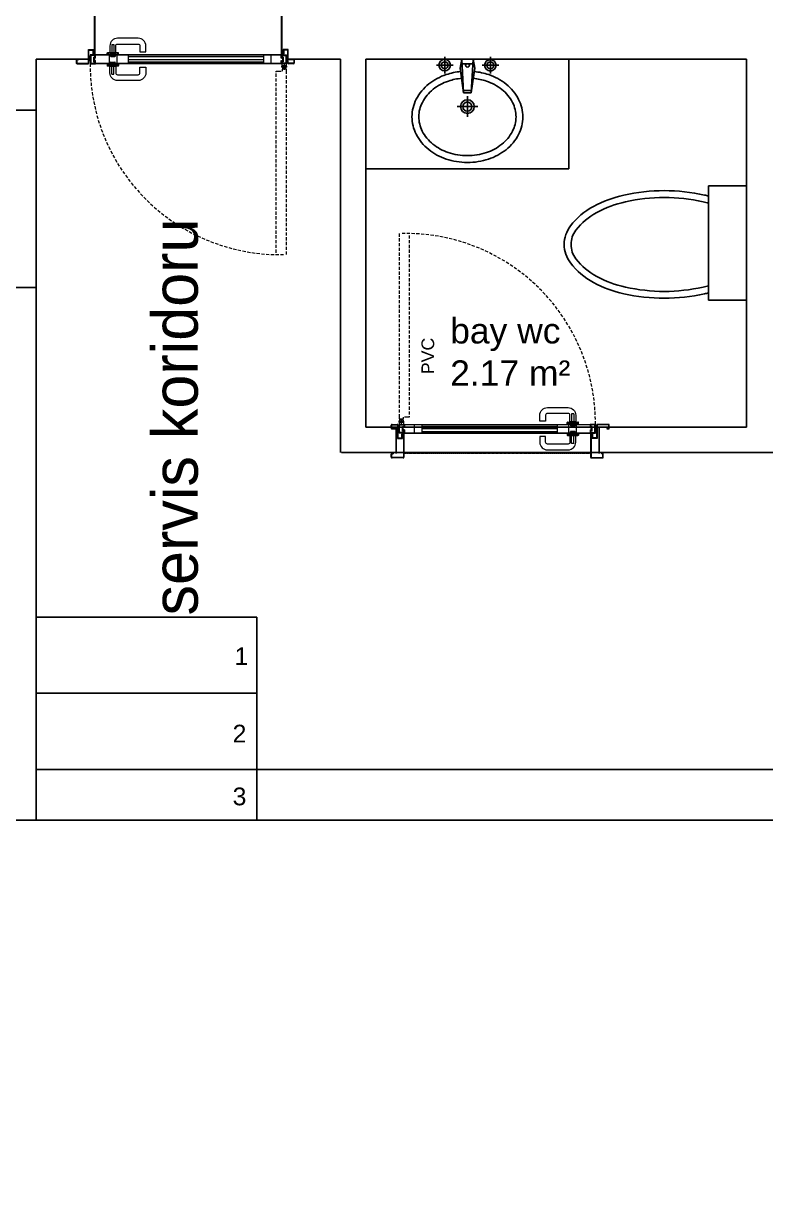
# Model space of a CAD drawing. Header units: millimetres. Extents: x 2497 to 4392, y 822 to 3100.
# Drawn here: x 3098.9 to 3391.4, y 2128.2 to 2588.9 of the extents above; entities that cross this region are included whole.
import ezdxf

# ---------------------------------------------------------------- set-up
doc = ezdxf.new("R2010")
doc.units = ezdxf.units.MM
for name, pattern in [('DOT', [0.25, 0, -0.25]), ('HIDDEN', [0.375, 0.25, -0.125]), ('HIDDEN2', [0.1875, 0.125, -0.0625]), ('STRICHPUNKT', [25.4, 12.7, -6.35, 0, -6.35])]:
    doc.linetypes.add(name, pattern=pattern)
for name, color, linetype, lineweight in [('1-DOOR', 11, 'Continuous', 15), ('1-HIDDEN', 8, 'HIDDEN', 18), ('ISI YALITIMI-50', 40, 'Continuous', 9), ('laminat kanat', 1, 'Continuous', 13), ('mdf', 37, 'Continuous', 18), ('tm_DOGRAMA_Woodwork', 124, 'Continuous', 20)]:
    doc.layers.add(name, color=color, linetype=linetype, lineweight=lineweight)
doc.layers.add('1-HATCH', color=7, linetype='Continuous', lineweight=9, true_color=0x8f9695)
doc.layers.add('ZX', color=4, linetype='Continuous')
doc.styles.get("Standard").update_dxf_attribs({"font": 'arial.ttf'})
doc.styles.add('TAKSİM', font='GOTHIC.TTF', dxfattribs={"height": 20})
doc.linetypes.add('BATTING', pattern='A,0.0001,-0.1,[134,ltypeshp.shx,S=0.1,R=0,X=-0.1,Y=0],-0.2,[134,ltypeshp.shx,S=0.1,R=180,X=0.1,Y=0],-0.1', length=0.4001)

msp = doc.modelspace()

# ---------------------------------------------------------------- linework, layer by layer
at = {"color": 190}
for p, q in [((3103.92, 2574.72), (3124.56, 2574.72)), ((3203.28, 2574.72), (3223.92, 2574.72)), ((3233.92, 2574.72), (3383.92, 2574.72)), ((3103.92, 2554.67), (3083.92, 2554.67)), ((3103.92, 2484.67), (3083.92, 2484.67))]:
    msp.add_line(p, q, dxfattribs=at)
at = {"color": 1}
for p, q in [((3271.7, 2574.73), (3273.95, 2574.72)), ((3271.79, 2572.95), (3273.94, 2572.95)), ((3276.09, 2572.95), (3273.94, 2572.95)), ((3276.2, 2574.72), (3273.95, 2574.72))]:
    msp.add_line(p, q, dxfattribs=at)
at = {"color": 6}
for p, q in [((3368.92, 2479.7), (3368.92, 2524.75)), ((3368.92, 2524.75), (3383.92, 2524.75)), ((3383.92, 2524.75), (3383.92, 2479.7)), ((3383.92, 2479.7), (3368.92, 2479.7))]:
    msp.add_line(p, q, dxfattribs=at)
at = {"color": 190}
for points in [[(3103.92, 2294.72), (3103.92, 2574.72)], [(3223.92, 2574.72), (3223.92, 2419.72)], [(3233.92, 2574.72), (3233.92, 2429.72)], [(3383.92, 2429.72), (3383.92, 2574.72)], [(3233.92, 2429.72), (3383.92, 2429.72)], [(3224.33, 2419.72), (3771.92, 2419.72)], [(3103.92, 2274.72), (3103.92, 2294.72)], [(3190.92, 2294.72), (3771.92, 2294.72)], [(3190.92, 2274.72), (3190.92, 2294.72)], [(2616.92, 2130.93), (2616.92, 2274.72), (3103.92, 2274.72)], [(3190.92, 2274.72), (3771.92, 2274.72), (3771.92, 1546.72)]]:
    msp.add_lwpolyline(points, dxfattribs=at)
at = {"color": 5}
msp.add_lwpolyline([(3313.82, 2574.72), (3233.92, 2574.72), (3233.92, 2531.57), (3313.82, 2531.57)], close=True, dxfattribs=at)
at = {"color": 6}
for points in [[(3351.47, 2522.91, 0.054852), (3335.58, 2521.16, 0.068669), (3323.59, 2516.7, 0.105657), (3314.52, 2509, 0.165563), (3312.03, 2501.7, 0.165563), (3314.52, 2494.4, 0.105657), (3323.59, 2486.7, 0.068669), (3335.58, 2482.23, 0.054852), (3351.47, 2480.48, 0.054852), (3367.37, 2482.23, 0.008508), (3368.92, 2482.61, 0.105657)], [(3351.47, 2520.21, 0.054852), (3336.17, 2518.52, 0.068669), (3324.86, 2514.32, 0.105657), (3316.66, 2507.35, 0.165563), (3314.73, 2501.7, 0.165563), (3316.66, 2496.04, 0.105657), (3324.86, 2489.08, 0.068669), (3336.17, 2484.87, 0.054852), (3351.47, 2483.18, 0.054852), (3366.78, 2484.87, 0.012477), (3368.92, 2485.4, 0.008508)], [(3368.92, 2520.79, 0.008508), (3367.37, 2521.16, 0.054852), (3351.47, 2522.91, 0.054852)], [(3368.92, 2517.99, 0.012477), (3366.78, 2518.52, 0.054852), (3351.47, 2520.21, 0.054852)]]:
    msp.add_lwpolyline(points, format="xyb", dxfattribs=at)
at = {"color": 1}
for points in [[(3245.81, 2429.32), (3245.81, 2419.32)], [(3325.81, 2429.32), (3325.81, 2419.32)]]:
    msp.add_lwpolyline(points, dxfattribs=at)
at = {"color": 5}
for points in [[(3190.92, 2354.72), (3103.92, 2354.72)], [(3103.92, 2274.72), (3103.92, 2354.72)], [(3190.92, 2274.72), (3190.92, 2354.72)], [(3190.92, 2324.72), (3103.92, 2324.72)], [(3190.92, 2294.72), (3103.92, 2294.72)], [(3190.92, 2274.72), (3103.92, 2274.72)]]:
    msp.add_lwpolyline(points, dxfattribs=at)
at = {"layer": '1-DOOR', "linetype": 'Continuous'}
for p, q in [((3136.19, 2577.12), (3136.19, 2576.6)), ((3136.3, 2576.4), (3136.3, 2577.1)), ((3136.42, 2576.4), (3136.3, 2576.4)), ((3136.42, 2576.4), (3136.42, 2577.1)), ((3136.19, 2572.2), (3136.19, 2572.72)), ((3136.3, 2572.92), (3136.3, 2572.22)), ((3136.42, 2572.92), (3136.3, 2572.92)), ((3136.42, 2572.92), (3136.42, 2572.22)), ((3313.18, 2430.77), (3313.18, 2431.47)), ((3313.18, 2430.77), (3313.3, 2430.77)), ((3313.3, 2430.77), (3313.3, 2431.47)), ((3313.4, 2431.5), (3313.4, 2430.98)), ((3313.18, 2427.29), (3313.18, 2426.59)), ((3313.18, 2427.29), (3313.3, 2427.29)), ((3313.3, 2427.29), (3313.3, 2426.59)), ((3313.4, 2426.57), (3313.4, 2427.09))]:
    msp.add_line(p, q, dxfattribs=at)
for points in [[(3135.32, 2580, -0.414214), (3136.02, 2580.7), (3144.17, 2580.7, -0.414214), (3144.87, 2580), (3144.87, 2577.7), (3147.17, 2577.7), (3147.17, 2580, 0.414214), (3144.17, 2583), (3136.02, 2583, 0.414214), (3133.02, 2580), (3133.02, 2577.45, 0.414214), (3133.12, 2577.35), (3135.22, 2577.35, 0.414214), (3135.32, 2577.45), (3135.32, 2580)], [(3131.92, 2577.1, -0.414214), (3132.12, 2577.3)], [(3132.04, 2577.1, -0.414214), (3132.12, 2577.18)], [(3132.32, 2576.42, -0.414214), (3132.14, 2576.6)], [(3132.32, 2576.57, -0.414214), (3132.29, 2576.6)], [(3132.59, 2576.6, -0.414214), (3132.56, 2576.57)], [(3132.74, 2576.6, -0.414214), (3132.56, 2576.42)], [(3133.32, 2576.9, -0.414214), (3133.02, 2576.6)], [(3133.17, 2576.9, -0.414214), (3133.02, 2576.75)], [(3133.57, 2576.75, -0.414214), (3133.87, 2576.45)], [(3133.57, 2576.6, -0.414214), (3133.72, 2576.45)], [(3134.47, 2576.45, -0.414214), (3134.77, 2576.75)], [(3134.62, 2576.45, -0.414214), (3134.77, 2576.6)], [(3135.32, 2576.6, -0.414214), (3135.02, 2576.9)], [(3135.32, 2576.75, -0.414214), (3135.17, 2576.9)], [(3135.77, 2576.42, -0.414214), (3135.59, 2576.6)], [(3135.77, 2576.57, -0.414214), (3135.74, 2576.6)], [(3136.19, 2576.6, -0.414214), (3136.01, 2576.42)], [(3136.04, 2576.6, -0.414214), (3136.01, 2576.57)], [(3131.92, 2572.22, 0.414214), (3132.12, 2572.02)], [(3132.04, 2572.22, 0.414214), (3132.12, 2572.14)], [(3132.32, 2572.9, 0.414214), (3132.14, 2572.72)], [(3132.32, 2572.75, 0.414214), (3132.29, 2572.72)], [(3132.74, 2572.72, 0.414214), (3132.56, 2572.9)], [(3132.59, 2572.72, 0.414214), (3132.56, 2572.75)], [(3133.32, 2572.42, 0.414214), (3133.02, 2572.72)], [(3133.17, 2572.42, 0.414214), (3133.02, 2572.57)], [(3135.32, 2569.32, 0.414214), (3136.02, 2568.62), (3144.17, 2568.62, 0.414214), (3144.87, 2569.32), (3144.87, 2571.62), (3147.17, 2571.62), (3147.17, 2569.32, -0.414214), (3144.17, 2566.32), (3136.02, 2566.32, -0.414214), (3133.02, 2569.32), (3133.02, 2571.87, -0.414214), (3133.12, 2571.97), (3135.22, 2571.97, -0.414214), (3135.32, 2571.87), (3135.32, 2569.32)], [(3133.57, 2572.72, 0.414214), (3133.72, 2572.87)], [(3133.57, 2572.57, 0.414214), (3133.87, 2572.87)], [(3134.47, 2572.87, 0.414214), (3134.77, 2572.57)], [(3134.62, 2572.87, 0.414214), (3134.77, 2572.72)], [(3135.32, 2572.72, 0.414214), (3135.02, 2572.42)], [(3135.32, 2572.57, 0.414214), (3135.17, 2572.42)], [(3135.77, 2572.9, 0.414214), (3135.59, 2572.72)], [(3135.77, 2572.75, 0.414214), (3135.74, 2572.72)], [(3136.19, 2572.72, 0.414214), (3136.01, 2572.9)], [(3136.04, 2572.72, 0.414214), (3136.01, 2572.75)], [(3314.28, 2434.37, 0.414214), (3313.58, 2435.07), (3305.43, 2435.07, 0.414214), (3304.73, 2434.37), (3304.73, 2432.07), (3302.43, 2432.07), (3302.43, 2434.37, -0.414214), (3305.43, 2437.37), (3313.58, 2437.37, -0.414214), (3316.58, 2434.37), (3316.58, 2431.82, -0.414214), (3316.48, 2431.72), (3314.38, 2431.72, -0.414214), (3314.28, 2431.82), (3314.28, 2434.37)], [(3313.4, 2430.98, 0.414214), (3313.58, 2430.8)], [(3313.55, 2430.98, 0.414214), (3313.58, 2430.95)], [(3313.82, 2430.8, 0.414214), (3314, 2430.98)], [(3313.82, 2430.95, 0.414214), (3313.85, 2430.98)], [(3314.28, 2431.13, 0.414214), (3314.43, 2431.28)], [(3314.28, 2430.98, 0.414214), (3314.58, 2431.28)], [(3315.13, 2430.83, 0.414214), (3314.83, 2431.13)], [(3314.98, 2430.83, 0.414214), (3314.83, 2430.98)], [(3316.03, 2431.13, 0.414214), (3315.73, 2430.83)], [(3316.03, 2430.98, 0.414214), (3315.88, 2430.83)], [(3316.28, 2431.28, 0.414214), (3316.58, 2430.98)], [(3316.43, 2431.28, 0.414214), (3316.58, 2431.13)], [(3316.85, 2430.98, 0.414214), (3317.03, 2430.8)], [(3317, 2430.98, 0.414214), (3317.03, 2430.95)], [(3317.27, 2430.95, 0.414214), (3317.3, 2430.98)], [(3317.27, 2430.8, 0.414214), (3317.45, 2430.98)], [(3317.68, 2431.47, 0.414214), (3317.48, 2431.67)], [(3317.56, 2431.47, 0.414214), (3317.48, 2431.55)], [(3314.28, 2423.69, -0.414214), (3313.58, 2422.99), (3305.43, 2422.99, -0.414214), (3304.73, 2423.69), (3304.73, 2425.99), (3302.43, 2425.99), (3302.43, 2423.69, 0.414214), (3305.43, 2420.69), (3313.58, 2420.69, 0.414214), (3316.58, 2423.69), (3316.58, 2426.24, 0.414214), (3316.48, 2426.34), (3314.38, 2426.34, 0.414214), (3314.28, 2426.24), (3314.28, 2423.69)], [(3313.4, 2427.09, -0.414214), (3313.58, 2427.27)], [(3313.55, 2427.09, -0.414214), (3313.58, 2427.12)], [(3313.82, 2427.27, -0.414214), (3314, 2427.09)], [(3313.82, 2427.12, -0.414214), (3313.85, 2427.09)], [(3314.28, 2427.09, -0.414214), (3314.58, 2426.79)], [(3314.28, 2426.94, -0.414214), (3314.43, 2426.79)], [(3314.98, 2427.24, -0.414214), (3314.83, 2427.09)], [(3315.13, 2427.24, -0.414214), (3314.83, 2426.94)], [(3316.03, 2426.94, -0.414214), (3315.73, 2427.24)], [(3316.03, 2427.09, -0.414214), (3315.88, 2427.24)], [(3316.28, 2426.79, -0.414214), (3316.58, 2427.09)], [(3316.43, 2426.79, -0.414214), (3316.58, 2426.94)], [(3316.85, 2427.09, -0.414214), (3317.03, 2427.27)], [(3317, 2427.09, -0.414214), (3317.03, 2427.12)], [(3317.27, 2427.27, -0.414214), (3317.45, 2427.09)], [(3317.27, 2427.12, -0.414214), (3317.3, 2427.09)], [(3317.68, 2426.59, -0.414214), (3317.48, 2426.39)], [(3317.56, 2426.59, -0.414214), (3317.48, 2426.51)]]:
    msp.add_lwpolyline(points, format="xyb", dxfattribs=at)
for points in [[(3131.92, 2576.4), (3131.92, 2577.1)], [(3132.04, 2576.4), (3131.92, 2576.4)], [(3132.04, 2576.4), (3132.04, 2577.1)], [(3136.22, 2577.3), (3132.12, 2577.3)], [(3136.22, 2577.18), (3132.12, 2577.18)], [(3132.14, 2577.12), (3132.29, 2577.12)], [(3132.14, 2577.12), (3132.14, 2576.6)], [(3132.29, 2577.12), (3132.29, 2576.6)], [(3132.32, 2576.57), (3132.56, 2576.57)], [(3132.32, 2576.42), (3132.56, 2576.42)], [(3132.59, 2576.75), (3133.02, 2576.75)], [(3132.59, 2576.6), (3132.59, 2576.75)], [(3132.74, 2576.6), (3133.02, 2576.6)], [(3133.57, 2576.6), (3133.02, 2576.6)], [(3133.17, 2577.3), (3135.17, 2577.3)], [(3133.17, 2577.3), (3133.17, 2576.9)], [(3133.28, 2576.75), (3133.57, 2576.75)], [(3133.32, 2577.3), (3133.32, 2576.9)], [(3133.37, 2577.35), (3133.37, 2576.1)], [(3133.57, 2576.75), (3134.77, 2576.75)], [(3133.87, 2576.1), (3133.87, 2576.45)], [(3134.47, 2576.1), (3134.47, 2576.45)], [(3134.77, 2576.75), (3135.06, 2576.75)], [(3135.32, 2576.6), (3134.77, 2576.6)], [(3134.97, 2577.35), (3134.97, 2576.1)], [(3135.02, 2577.3), (3135.02, 2576.9)], [(3135.17, 2577.3), (3135.17, 2576.9)], [(3135.32, 2576.75), (3135.49, 2576.75)], [(3135.32, 2576.75), (3135.74, 2576.75)], [(3135.32, 2576.6), (3135.59, 2576.6)], [(3135.74, 2576.6), (3135.74, 2576.75)], [(3136.01, 2576.57), (3135.77, 2576.57)], [(3136.01, 2576.42), (3135.77, 2576.42)], [(3136.19, 2577.12), (3136.04, 2577.12)], [(3136.04, 2577.12), (3136.04, 2576.6)], [(3132.04, 2572.92), (3131.92, 2572.92)], [(3131.92, 2572.92), (3131.92, 2572.22)], [(3132.04, 2572.92), (3132.04, 2572.22)], [(3136.22, 2572.14), (3132.12, 2572.14)], [(3136.22, 2572.02), (3132.12, 2572.02)], [(3132.14, 2572.2), (3132.14, 2572.72)], [(3132.14, 2572.2), (3132.29, 2572.2)], [(3132.29, 2572.2), (3132.29, 2572.72)], [(3132.32, 2572.9), (3132.56, 2572.9)], [(3132.32, 2572.75), (3132.56, 2572.75)], [(3132.59, 2572.72), (3132.59, 2572.57)], [(3132.59, 2572.57), (3133.02, 2572.57)], [(3132.74, 2572.72), (3133.02, 2572.72)], [(3133.57, 2572.72), (3133.02, 2572.72)], [(3133.17, 2572.02), (3133.17, 2572.42)], [(3133.17, 2572.02), (3135.17, 2572.02)], [(3133.28, 2572.57), (3133.57, 2572.57)], [(3133.32, 2572.02), (3133.32, 2572.42)], [(3133.37, 2571.97), (3133.37, 2573.22)], [(3133.57, 2572.57), (3134.77, 2572.57)], [(3133.87, 2573.22), (3133.87, 2572.87)], [(3134.47, 2573.22), (3134.47, 2572.87)], [(3135.32, 2572.72), (3134.77, 2572.72)], [(3134.77, 2572.57), (3135.06, 2572.57)], [(3134.97, 2571.97), (3134.97, 2573.22)], [(3135.02, 2572.02), (3135.02, 2572.42)], [(3135.17, 2572.02), (3135.17, 2572.42)], [(3135.32, 2572.72), (3135.59, 2572.72)], [(3135.32, 2572.57), (3135.49, 2572.57)], [(3135.32, 2572.57), (3135.74, 2572.57)], [(3135.74, 2572.72), (3135.74, 2572.57)], [(3136.01, 2572.9), (3135.77, 2572.9)], [(3136.01, 2572.75), (3135.77, 2572.75)], [(3136.04, 2572.2), (3136.04, 2572.72)], [(3136.19, 2572.2), (3136.04, 2572.2)], [(3313.38, 2431.67), (3317.48, 2431.67)], [(3313.38, 2431.55), (3317.48, 2431.55)], [(3313.4, 2431.5), (3313.55, 2431.5)], [(3313.55, 2431.5), (3313.55, 2430.98)], [(3313.58, 2430.95), (3313.82, 2430.95)], [(3313.58, 2430.8), (3313.82, 2430.8)], [(3313.85, 2430.98), (3313.85, 2431.13)], [(3314.28, 2431.13), (3313.85, 2431.13)], [(3314.28, 2430.98), (3314, 2430.98)], [(3314.28, 2431.13), (3314.1, 2431.13)], [(3314.28, 2430.98), (3314.83, 2430.98)], [(3316.43, 2431.68), (3314.43, 2431.68)], [(3314.43, 2431.68), (3314.43, 2431.28)], [(3314.83, 2431.13), (3314.54, 2431.13)], [(3314.58, 2431.68), (3314.58, 2431.28)], [(3314.63, 2431.72), (3314.63, 2430.47)], [(3314.63, 2426.34), (3314.63, 2427.59)], [(3316.03, 2431.13), (3314.83, 2431.13)], [(3315.13, 2430.48), (3315.13, 2430.83)], [(3315.13, 2427.59), (3315.13, 2427.24)], [(3315.73, 2430.48), (3315.73, 2430.83)], [(3315.73, 2427.59), (3315.73, 2427.24)], [(3316.32, 2431.13), (3316.03, 2431.13)], [(3316.03, 2430.98), (3316.58, 2430.98)], [(3316.23, 2431.72), (3316.23, 2430.47)], [(3316.23, 2426.34), (3316.23, 2427.59)], [(3316.28, 2431.68), (3316.28, 2431.28)], [(3316.43, 2431.68), (3316.43, 2431.28)], [(3317, 2431.13), (3316.58, 2431.13)], [(3316.85, 2430.98), (3316.58, 2430.98)], [(3317, 2430.98), (3317, 2431.13)], [(3317.27, 2430.95), (3317.03, 2430.95)], [(3317.27, 2430.8), (3317.03, 2430.8)], [(3317.45, 2431.5), (3317.3, 2431.5)], [(3317.3, 2431.5), (3317.3, 2430.98)], [(3317.45, 2431.5), (3317.45, 2430.98)], [(3317.56, 2430.77), (3317.56, 2431.47)], [(3317.56, 2430.77), (3317.68, 2430.77)], [(3317.68, 2430.77), (3317.68, 2431.47)], [(3313.38, 2426.51), (3317.48, 2426.51)], [(3313.38, 2426.39), (3317.48, 2426.39)], [(3313.4, 2426.57), (3313.55, 2426.57)], [(3313.55, 2426.57), (3313.55, 2427.09)], [(3313.58, 2427.27), (3313.82, 2427.27)], [(3313.58, 2427.12), (3313.82, 2427.12)], [(3313.85, 2427.09), (3313.85, 2426.94)], [(3314.28, 2426.94), (3313.85, 2426.94)], [(3314.28, 2427.09), (3314, 2427.09)], [(3314.28, 2426.94), (3314.1, 2426.94)], [(3314.28, 2427.09), (3314.83, 2427.09)], [(3314.43, 2426.39), (3314.43, 2426.79)], [(3316.43, 2426.39), (3314.43, 2426.39)], [(3314.83, 2426.94), (3314.54, 2426.94)], [(3314.58, 2426.39), (3314.58, 2426.79)], [(3316.03, 2426.94), (3314.83, 2426.94)], [(3316.03, 2427.09), (3316.58, 2427.09)], [(3316.32, 2426.94), (3316.03, 2426.94)], [(3316.28, 2426.39), (3316.28, 2426.79)], [(3316.43, 2426.39), (3316.43, 2426.79)], [(3316.85, 2427.09), (3316.58, 2427.09)], [(3317, 2426.94), (3316.58, 2426.94)], [(3317, 2427.09), (3317, 2426.94)], [(3317.27, 2427.27), (3317.03, 2427.27)], [(3317.27, 2427.12), (3317.03, 2427.12)], [(3317.3, 2426.57), (3317.3, 2427.09)], [(3317.45, 2426.57), (3317.3, 2426.57)], [(3317.45, 2426.57), (3317.45, 2427.09)], [(3317.56, 2427.29), (3317.68, 2427.29)], [(3317.56, 2427.29), (3317.56, 2426.59)], [(3317.68, 2427.29), (3317.68, 2426.59)]]:
    msp.add_lwpolyline(points, dxfattribs=at)
for centre, radius, start, end in [((3136.22, 2577.1), 0.2, 0, 90), ((3136.22, 2577.1), 0.08, 0, 90), ((3136.22, 2572.22), 0.08, 270, 0), ((3136.22, 2572.22), 0.2, 270, 0), ((3313.38, 2431.47), 0.2, 90, 180), ((3313.38, 2431.47), 0.08, 90, 180), ((3313.38, 2426.59), 0.2, 180, 270), ((3313.38, 2426.59), 0.08, 180, 270)]:
    msp.add_arc(centre, radius, start, end, dxfattribs=at)
at = {"layer": '1-HATCH', "linetype": 'Continuous'}
for points in [[(3132.97, 2576.51), (3132.97, 2576.41)], [(3132.97, 2576.51), (3135.37, 2576.51)], [(3132.97, 2576.41), (3135.37, 2576.41)], [(3132.97, 2576.37), (3132.97, 2576.27)], [(3132.97, 2576.37), (3135.37, 2576.37)], [(3132.97, 2576.27), (3135.37, 2576.27)], [(3133.07, 2576.23), (3133.07, 2576.13)], [(3133.07, 2576.23), (3135.27, 2576.23)], [(3133.07, 2576.13), (3135.27, 2576.13)], [(3133.22, 2576.1), (3133.22, 2575.9)], [(3133.22, 2576.1), (3135.12, 2576.1)], [(3133.32, 2575.8), (3135.02, 2575.8)], [(3133.72, 2576.2), (3133.72, 2576.45)], [(3133.82, 2576.1), (3134.52, 2576.1)], [(3134.62, 2576.2), (3134.62, 2576.45)], [(3135.12, 2576.1), (3135.12, 2575.9)], [(3135.27, 2576.23), (3135.27, 2576.13)], [(3135.37, 2576.51), (3135.37, 2576.41)], [(3135.37, 2576.37), (3135.37, 2576.27)], [(3132.97, 2572.95), (3132.97, 2573.05)], [(3132.97, 2573.05), (3135.37, 2573.05)], [(3132.97, 2572.95), (3135.37, 2572.95)], [(3132.97, 2572.81), (3132.97, 2572.91)], [(3132.97, 2572.91), (3135.37, 2572.91)], [(3132.97, 2572.81), (3135.37, 2572.81)], [(3133.07, 2573.09), (3133.07, 2573.19)], [(3133.07, 2573.19), (3135.27, 2573.19)], [(3133.07, 2573.09), (3135.27, 2573.09)], [(3133.22, 2573.22), (3133.22, 2573.42)], [(3133.22, 2573.22), (3135.12, 2573.22)], [(3133.32, 2573.52), (3135.02, 2573.52)], [(3133.72, 2573.12), (3133.72, 2572.87)], [(3133.82, 2573.22), (3134.52, 2573.22)], [(3134.62, 2573.12), (3134.62, 2572.87)], [(3135.12, 2573.22), (3135.12, 2573.42)], [(3135.27, 2573.09), (3135.27, 2573.19)], [(3135.37, 2572.95), (3135.37, 2573.05)], [(3135.37, 2572.81), (3135.37, 2572.91)], [(3314.23, 2430.88), (3314.23, 2430.78)], [(3316.63, 2430.88), (3314.23, 2430.88)], [(3316.63, 2430.78), (3314.23, 2430.78)], [(3314.23, 2430.75), (3314.23, 2430.65)], [(3316.63, 2430.75), (3314.23, 2430.75)], [(3316.63, 2430.65), (3314.23, 2430.65)], [(3314.33, 2430.6), (3314.33, 2430.5)], [(3316.53, 2430.6), (3314.33, 2430.6)], [(3316.53, 2430.5), (3314.33, 2430.5)], [(3314.33, 2427.46), (3314.33, 2427.56)], [(3316.53, 2427.56), (3314.33, 2427.56)], [(3316.53, 2427.46), (3314.33, 2427.46)], [(3314.48, 2430.47), (3314.48, 2430.27)], [(3316.38, 2430.47), (3314.48, 2430.47)], [(3314.48, 2427.59), (3314.48, 2427.79)], [(3316.38, 2427.59), (3314.48, 2427.59)], [(3316.28, 2430.17), (3314.58, 2430.17)], [(3316.28, 2427.89), (3314.58, 2427.89)], [(3314.98, 2430.58), (3314.98, 2430.83)], [(3314.98, 2427.49), (3314.98, 2427.24)], [(3315.78, 2430.48), (3315.08, 2430.48)], [(3315.78, 2427.59), (3315.08, 2427.59)], [(3315.88, 2430.58), (3315.88, 2430.83)], [(3315.88, 2427.49), (3315.88, 2427.24)], [(3316.38, 2430.47), (3316.38, 2430.27)], [(3316.38, 2427.59), (3316.38, 2427.79)], [(3316.53, 2430.6), (3316.53, 2430.5)], [(3316.53, 2427.46), (3316.53, 2427.56)], [(3316.63, 2430.88), (3316.63, 2430.78)], [(3316.63, 2430.75), (3316.63, 2430.65)], [(3314.23, 2427.32), (3314.23, 2427.42)], [(3316.63, 2427.42), (3314.23, 2427.42)], [(3316.63, 2427.32), (3314.23, 2427.32)], [(3314.23, 2427.19), (3314.23, 2427.29)], [(3316.63, 2427.29), (3314.23, 2427.29)], [(3316.63, 2427.19), (3314.23, 2427.19)], [(3316.63, 2427.32), (3316.63, 2427.42)], [(3316.63, 2427.19), (3316.63, 2427.29)]]:
    msp.add_lwpolyline(points, dxfattribs=at)
for points in [[(3133.32, 2575.8, -0.414214), (3133.22, 2575.9)], [(3133.82, 2576.1, -0.414214), (3133.72, 2576.2)], [(3134.62, 2576.2, -0.414214), (3134.52, 2576.1)], [(3135.12, 2575.9, -0.414214), (3135.02, 2575.8)], [(3133.32, 2573.52, 0.414214), (3133.22, 2573.42)], [(3133.82, 2573.22, 0.414214), (3133.72, 2573.12)], [(3134.62, 2573.12, 0.414214), (3134.52, 2573.22)], [(3135.12, 2573.42, 0.414214), (3135.02, 2573.52)], [(3314.48, 2430.27, 0.414214), (3314.58, 2430.17)], [(3314.48, 2427.79, -0.414214), (3314.58, 2427.89)], [(3314.98, 2430.58, 0.414214), (3315.08, 2430.48)], [(3314.98, 2427.49, -0.414214), (3315.08, 2427.59)], [(3315.78, 2430.48, 0.414214), (3315.88, 2430.58)], [(3315.78, 2427.59, -0.414214), (3315.88, 2427.49)], [(3316.28, 2430.17, 0.414214), (3316.38, 2430.27)], [(3316.28, 2427.89, -0.414214), (3316.38, 2427.79)]]:
    msp.add_lwpolyline(points, format="xyb", dxfattribs=at)
at = {"layer": '1-HIDDEN', "ltscale": 15}
for points in [[(3133.72, 2580.5), (3134.62, 2580.5)], [(3133.72, 2580.5), (3133.72, 2575.8)], [(3134.62, 2580.5), (3134.62, 2575.8)], [(3133.72, 2568.82), (3133.72, 2573.52)], [(3134.62, 2568.82), (3134.62, 2573.52)], [(3133.72, 2568.82), (3134.62, 2568.82)], [(3315.88, 2434.87), (3314.98, 2434.87)], [(3314.98, 2434.87), (3314.98, 2430.17)], [(3315.88, 2434.87), (3315.88, 2430.17)], [(3314.98, 2423.19), (3314.98, 2427.89)], [(3315.88, 2423.19), (3315.88, 2427.89)], [(3315.88, 2423.19), (3314.98, 2423.19)]]:
    msp.add_lwpolyline(points, dxfattribs=at)
at = {"layer": 'ISI YALITIMI-50', "linetype": 'BATTING', "ltscale": 2}
for p, q in [((3140.34, 2574.66), (3193.5, 2574.66)), ((3309.25, 2429.03), (3256.1, 2429.03))]:
    msp.add_line(p, q, dxfattribs=at)
at = {"layer": 'laminat kanat'}
for p, q in [((3124.76, 2574.05), (3124.76, 2575.97)), ((3124.76, 2575.97), (3125.24, 2575.97)), ((3125.03, 2574.05), (3125.03, 2575.97)), ((3125.3, 2576.4), (3125.24, 2576.34)), ((3127.34, 2576.4), (3125.24, 2576.4)), ((3125.24, 2576.4), (3125.24, 2572.92)), ((3125.24, 2576.34), (3125.24, 2572.98)), ((3127.14, 2576.2), (3125.44, 2576.2)), ((3125.44, 2576.2), (3125.44, 2573.12)), ((3126.59, 2575.57), (3127.14, 2575.57)), ((3126.59, 2575.57), (3126.59, 2573.76)), ((3126.79, 2575.34), (3126.79, 2573.98)), ((3126.81, 2575.37), (3127.14, 2575.37)), ((3127.14, 2575.57), (3127.14, 2576.2)), ((3127.14, 2575.09), (3127.14, 2575.37)), ((3127.34, 2575.09), (3127.14, 2575.09)), ((3127.34, 2575.09), (3127.34, 2576.4)), ((3200.5, 2576.4), (3202.6, 2576.4)), ((3200.5, 2575.09), (3200.5, 2576.4)), ((3200.5, 2575.09), (3200.7, 2575.09)), ((3200.7, 2576.2), (3202.4, 2576.2)), ((3200.7, 2575.57), (3200.7, 2576.2)), ((3201.25, 2575.57), (3200.7, 2575.57)), ((3201.03, 2575.37), (3200.7, 2575.37)), ((3200.7, 2575.09), (3200.7, 2575.37)), ((3201.05, 2575.34), (3201.05, 2573.98)), ((3201.25, 2575.57), (3201.25, 2573.76)), ((3202.4, 2576.2), (3202.4, 2573.12)), ((3202.6, 2576.4), (3202.6, 2572.92)), ((3202.6, 2576.34), (3202.6, 2572.98)), ((3203.08, 2575.97), (3202.6, 2575.97)), ((3202.81, 2574.05), (3202.81, 2575.97)), ((3203.08, 2574.05), (3203.08, 2575.97)), ((3125.24, 2574.05), (3124.76, 2574.05)), ((3125.24, 2572.98), (3125.3, 2572.92)), ((3125.24, 2572.92), (3127.34, 2572.92)), ((3125.44, 2573.12), (3127.14, 2573.12)), ((3126.59, 2573.76), (3127.14, 2573.76)), ((3126.81, 2573.96), (3127.14, 2573.96)), ((3127.34, 2574.24), (3127.14, 2574.24)), ((3127.14, 2573.96), (3127.14, 2574.24)), ((3127.14, 2573.12), (3127.14, 2573.76)), ((3127.34, 2572.92), (3127.34, 2574.24)), ((3200.5, 2574.24), (3200.7, 2574.24)), ((3200.5, 2572.92), (3200.5, 2574.24)), ((3202.6, 2572.92), (3200.5, 2572.92)), ((3200.7, 2573.96), (3200.7, 2574.24)), ((3201.03, 2573.96), (3200.7, 2573.96)), ((3201.25, 2573.76), (3200.7, 2573.76)), ((3200.7, 2573.12), (3200.7, 2573.76)), ((3202.4, 2573.12), (3200.7, 2573.12)), ((3200.86, 2571.75), (3200.86, 2572.92)), ((3202.6, 2572.98), (3202.54, 2572.92)), ((3202.6, 2574.05), (3203.08, 2574.05)), ((3202.6, 2571.75), (3202.6, 2572.98)), ((3247, 2429.64), (3246.52, 2429.64)), ((3246.52, 2429.64), (3246.52, 2427.73)), ((3246.52, 2427.73), (3247, 2427.73)), ((3246.78, 2429.64), (3246.78, 2427.73)), ((3247, 2431.95), (3247, 2430.71)), ((3247, 2430.71), (3247.06, 2430.77)), ((3247, 2430.77), (3249.1, 2430.77)), ((3247, 2427.29), (3247, 2430.77)), ((3247, 2427.35), (3247, 2430.71)), ((3247.2, 2430.57), (3248.9, 2430.57)), ((3247.2, 2427.49), (3247.2, 2430.57)), ((3248.9, 2427.49), (3247.2, 2427.49)), ((3248.34, 2429.94), (3248.9, 2429.94)), ((3248.34, 2428.13), (3248.34, 2429.94)), ((3248.34, 2428.13), (3248.9, 2428.13)), ((3248.54, 2428.35), (3248.54, 2429.71)), ((3248.57, 2429.74), (3248.9, 2429.74)), ((3248.57, 2428.33), (3248.9, 2428.33)), ((3248.74, 2431.95), (3248.74, 2430.77)), ((3248.9, 2430.57), (3248.9, 2429.94)), ((3248.9, 2429.74), (3248.9, 2429.46)), ((3249.1, 2429.46), (3248.9, 2429.46)), ((3249.1, 2428.61), (3248.9, 2428.61)), ((3248.9, 2428.61), (3248.9, 2428.33)), ((3248.9, 2428.13), (3248.9, 2427.49)), ((3249.1, 2430.77), (3249.1, 2429.46)), ((3249.1, 2428.61), (3249.1, 2427.29)), ((3322.25, 2430.77), (3322.25, 2429.46)), ((3324.35, 2430.77), (3322.25, 2430.77)), ((3322.25, 2429.46), (3322.45, 2429.46)), ((3322.25, 2428.61), (3322.45, 2428.61)), ((3322.25, 2428.61), (3322.25, 2427.29)), ((3322.45, 2430.57), (3322.45, 2429.94)), ((3324.15, 2430.57), (3322.45, 2430.57)), ((3323.01, 2429.94), (3322.45, 2429.94)), ((3322.78, 2429.74), (3322.45, 2429.74)), ((3322.45, 2429.74), (3322.45, 2429.46)), ((3322.45, 2428.61), (3322.45, 2428.33)), ((3322.78, 2428.33), (3322.45, 2428.33)), ((3323.01, 2428.13), (3322.45, 2428.13)), ((3322.45, 2428.13), (3322.45, 2427.49)), ((3322.45, 2427.49), (3324.15, 2427.49)), ((3322.81, 2428.35), (3322.81, 2429.71)), ((3323.01, 2428.13), (3323.01, 2429.94)), ((3324.15, 2427.49), (3324.15, 2430.57)), ((3324.35, 2430.71), (3324.29, 2430.77)), ((3324.35, 2427.29), (3324.35, 2430.77)), ((3324.35, 2427.35), (3324.35, 2430.71)), ((3324.35, 2429.64), (3324.83, 2429.64)), ((3324.83, 2427.73), (3324.35, 2427.73)), ((3324.57, 2429.64), (3324.57, 2427.73)), ((3324.83, 2429.64), (3324.83, 2427.73)), ((3249.1, 2427.29), (3247, 2427.29)), ((3322.25, 2427.29), (3324.35, 2427.29)), ((3324.29, 2427.29), (3324.35, 2427.35))]:
    msp.add_line(p, q, dxfattribs=at)
at = {"layer": 'laminat kanat', "linetype": 'STRICHPUNKT'}
for p, q in [((3202.9, 2571.75), (3200.55, 2571.75)), ((3201.73, 2572.92), (3201.73, 2570.57)), ((3247.87, 2430.77), (3247.87, 2433.12)), ((3246.69, 2431.95), (3249.04, 2431.95))]:
    msp.add_line(p, q, dxfattribs=at)
at = {"layer": 'laminat kanat', "linetype": 'HIDDEN2', "ltscale": 15}
for p, q in [((3200.86, 2570.79), (3200.86, 2570.05)), ((3202.6, 2570.79), (3200.86, 2570.79)), ((3202.6, 2570.05), (3202.6, 2570.79)), ((3198.6, 2570.05), (3200.86, 2570.05)), ((3247, 2433.65), (3247, 2432.9)), ((3247, 2432.9), (3248.74, 2432.9)), ((3248.74, 2432.9), (3248.74, 2433.65)), ((3251, 2433.65), (3248.74, 2433.65))]:
    msp.add_line(p, q, dxfattribs=at)
at = {"layer": 'laminat kanat', "linetype": 'HIDDEN2', "ltscale": 10}
for p, q in [((3198.59, 2498.43), (3198.6, 2570.05)), ((3202.59, 2497.68), (3202.6, 2570.05)), ((3247.01, 2506.01), (3247, 2433.65)), ((3251.01, 2505.27), (3251, 2433.65))]:
    msp.add_line(p, q, dxfattribs=at)
at = {"layer": 'laminat kanat'}
for centre in [(3201.73, 2571.75), (3247.87, 2431.95)]:
    msp.add_circle(centre, 0.653, dxfattribs=at)
for centre, radius, start, end in [((3126.81, 2575.34), 0.025, 90, 180), ((3201.03, 2575.34), 0.025, 0, 90), ((3126.81, 2573.98), 0.025, 180, 270), ((3201.73, 2571.75), 0.87, 180, 0), ((3201.03, 2573.98), 0.025, 270, 0), ((3247.87, 2431.95), 0.87, 0, 180), ((3248.57, 2429.71), 0.025, 90, 180), ((3248.57, 2428.35), 0.025, 180, 270), ((3322.78, 2429.71), 0.025, 0, 90), ((3322.78, 2428.35), 0.025, 270, 0)]:
    msp.add_arc(centre, radius, start, end, dxfattribs=at)
at = {"layer": 'laminat kanat', "linetype": 'HIDDEN2', "ltscale": 10}
for centre, start, end in [((3199.99, 2572.42), 179.6122, 271.3066), ((3249.6, 2431.28), 359.6122, 91.3066)]:
    msp.add_arc(centre, 74.75, start, end, dxfattribs=at)
at = {"layer": 'mdf'}
for p, q in [((3132.84, 2573.02), (3132.84, 2576.3)), ((3135.84, 2573.02), (3135.84, 2576.3)), ((3140.34, 2573.02), (3140.34, 2576.3)), ((3193.5, 2576.3), (3193.5, 2573.02)), ((3196.5, 2576.3), (3196.5, 2573.02)), ((3253.1, 2427.39), (3253.1, 2430.67)), ((3256.1, 2427.39), (3256.1, 2430.67)), ((3309.25, 2430.67), (3309.25, 2427.39)), ((3313.75, 2430.67), (3313.75, 2427.39)), ((3316.75, 2430.67), (3316.75, 2427.39))]:
    msp.add_line(p, q, dxfattribs=at)
for points in [[(3200.5, 2576.4), (3127.34, 2576.4)], [(3200.5, 2576.3), (3127.34, 2576.3)], [(3193.5, 2575.7), (3140.34, 2575.7)], [(3200.5, 2573.02), (3127.34, 2573.02)], [(3200.5, 2572.92), (3127.34, 2572.92)], [(3193.5, 2573.62), (3140.34, 2573.62)], [(3249.1, 2430.77), (3322.25, 2430.77)], [(3249.1, 2430.67), (3322.25, 2430.67)], [(3256.1, 2430.07), (3309.25, 2430.07)], [(3256.1, 2427.99), (3309.25, 2427.99)], [(3249.1, 2427.39), (3322.25, 2427.39)], [(3249.1, 2427.29), (3322.25, 2427.29)]]:
    msp.add_lwpolyline(points, dxfattribs=at)
at = {"layer": 'tm_DOGRAMA_Woodwork'}
for p, q in [((3126.96, 2576.85), (3126.96, 2596.22)), ((3127.16, 2576.85), (3127.16, 2596.22)), ((3200.68, 2576.85), (3200.68, 2596.22)), ((3200.88, 2576.85), (3200.88, 2596.22)), ((3124.56, 2573.22), (3124.56, 2578.5)), ((3124.56, 2578.5), (3126.51, 2578.5)), ((3124.76, 2573.22), (3124.76, 2578)), ((3125.06, 2578.3), (3126.01, 2578.3)), ((3126.31, 2578), (3126.31, 2576.85)), ((3126.51, 2578.5), (3126.51, 2576.85)), ((3126.61, 2576.75), (3126.86, 2576.75)), ((3126.61, 2576.55), (3126.86, 2576.55)), ((3201.23, 2576.75), (3200.98, 2576.75)), ((3201.23, 2576.55), (3200.98, 2576.55)), ((3203.28, 2578.5), (3201.33, 2578.5)), ((3201.33, 2578.5), (3201.33, 2576.85)), ((3201.53, 2578), (3201.53, 2576.85)), ((3202.78, 2578.3), (3201.83, 2578.3)), ((3203.08, 2573.22), (3203.08, 2578)), ((3203.28, 2573.22), (3203.28, 2578.5)), ((3119.76, 2574.42), (3119.76, 2573.22)), ((3119.96, 2574.42), (3119.96, 2573.22)), ((3120.76, 2574.72), (3120.06, 2574.72)), ((3120.76, 2574.52), (3120.06, 2574.52)), ((3120.06, 2573.12), (3124.46, 2573.12)), ((3120.06, 2572.92), (3124.46, 2572.92)), ((3120.76, 2574.52), (3120.76, 2574.72)), ((3205.38, 2573.12), (3203.38, 2573.12)), ((3205.38, 2572.92), (3203.38, 2572.92)), ((3203.69, 2574.52), (3203.69, 2574.72)), ((3205.38, 2574.72), (3203.69, 2574.72)), ((3205.38, 2574.52), (3203.69, 2574.52)), ((3205.48, 2574.42), (3205.48, 2573.22)), ((3205.68, 2574.42), (3205.68, 2573.22)), ((3243.91, 2429.27), (3243.91, 2430.47)), ((3244.11, 2429.27), (3244.11, 2430.47)), ((3244.21, 2430.77), (3246.22, 2430.77)), ((3244.21, 2430.57), (3246.22, 2430.57)), ((3244.21, 2429.17), (3245.9, 2429.17)), ((3244.21, 2428.97), (3245.9, 2428.97)), ((3245.9, 2429.17), (3245.9, 2428.97)), ((3246.32, 2430.47), (3246.32, 2425.19)), ((3246.52, 2430.47), (3246.52, 2425.69)), ((3324.83, 2430.47), (3324.83, 2425.69)), ((3325.03, 2430.47), (3325.03, 2425.19)), ((3329.53, 2430.77), (3325.13, 2430.77)), ((3329.53, 2430.57), (3325.13, 2430.57)), ((3328.83, 2429.17), (3328.83, 2428.97)), ((3328.83, 2429.17), (3329.53, 2429.17)), ((3328.83, 2428.97), (3329.53, 2428.97)), ((3329.63, 2429.27), (3329.63, 2430.47)), ((3329.83, 2429.27), (3329.83, 2430.47)), ((3246.32, 2425.19), (3248.26, 2425.19)), ((3246.82, 2425.39), (3247.76, 2425.39)), ((3248.06, 2425.69), (3248.06, 2426.84)), ((3248.26, 2425.19), (3248.26, 2426.84)), ((3248.36, 2427.14), (3248.61, 2427.14)), ((3248.36, 2426.94), (3248.61, 2426.94)), ((3248.71, 2426.84), (3248.71, 2417.82)), ((3248.91, 2426.84), (3248.91, 2417.82)), ((3322.44, 2426.84), (3322.44, 2417.82)), ((3322.64, 2426.84), (3322.64, 2417.82)), ((3322.99, 2427.14), (3322.74, 2427.14)), ((3322.99, 2426.94), (3322.74, 2426.94)), ((3323.09, 2425.19), (3323.09, 2426.84)), ((3325.03, 2425.19), (3323.09, 2425.19)), ((3323.29, 2425.69), (3323.29, 2426.84)), ((3324.53, 2425.39), (3323.59, 2425.39)), ((3243.91, 2417.82), (3243.91, 2419.02)), ((3244.11, 2417.82), (3244.11, 2419.02)), ((3244.21, 2419.32), (3244.66, 2419.32)), ((3244.21, 2419.12), (3244.66, 2419.12)), ((3244.66, 2419.32), (3244.66, 2419.12)), ((3326.69, 2419.32), (3326.69, 2419.12)), ((3327.14, 2419.32), (3326.69, 2419.32)), ((3327.14, 2419.12), (3326.69, 2419.12)), ((3327.24, 2417.82), (3327.24, 2419.02)), ((3327.44, 2417.82), (3327.44, 2419.02)), ((3248.61, 2417.72), (3244.21, 2417.72)), ((3248.61, 2417.52), (3244.21, 2417.52)), ((3322.74, 2417.72), (3327.14, 2417.72)), ((3322.74, 2417.52), (3327.14, 2417.52))]:
    msp.add_line(p, q, dxfattribs=at)
at = {"layer": 'tm_DOGRAMA_Woodwork', "linetype": 'DOT', "ltscale": 0.5}
msp.add_line((3322.74, 2419.32), (3248.61, 2419.32), dxfattribs=at)
at = {"layer": 'tm_DOGRAMA_Woodwork'}
for centre, radius, start, end in [((3125.06, 2578), 0.3, 90, 180), ((3126.01, 2578), 0.3, 0, 90), ((3126.61, 2576.85), 0.3, 180, 270), ((3126.61, 2576.85), 0.1, 180, 270), ((3126.86, 2576.85), 0.3, 270, 0), ((3126.86, 2576.85), 0.1, 270, 0), ((3200.98, 2576.85), 0.3, 180, 270), ((3200.98, 2576.85), 0.1, 180, 270), ((3201.23, 2576.85), 0.3, 270, 0), ((3201.23, 2576.85), 0.1, 270, 0), ((3201.83, 2578), 0.3, 90, 180), ((3202.78, 2578), 0.3, 0, 90), ((3120.06, 2574.42), 0.3, 90, 180), ((3120.06, 2573.22), 0.3, 180, 270), ((3120.06, 2574.42), 0.1, 90, 180), ((3120.06, 2573.22), 0.1, 180, 270), ((3124.46, 2573.22), 0.3, 270, 0), ((3124.46, 2573.22), 0.1, 270, 0), ((3203.38, 2573.22), 0.3, 180, 270), ((3203.38, 2573.22), 0.1, 180, 270), ((3205.38, 2574.42), 0.3, 0, 90), ((3205.38, 2574.42), 0.1, 0, 90), ((3205.38, 2573.22), 0.3, 270, 0), ((3205.38, 2573.22), 0.1, 270, 0), ((3244.21, 2430.47), 0.3, 90, 180), ((3244.21, 2429.27), 0.3, 180, 270), ((3244.21, 2430.47), 0.1, 90, 180), ((3244.21, 2429.27), 0.1, 180, 270), ((3246.22, 2430.47), 0.3, 0, 90), ((3246.22, 2430.47), 0.1, 0, 90), ((3325.13, 2430.47), 0.3, 90, 180), ((3325.13, 2430.47), 0.1, 90, 180), ((3329.53, 2430.47), 0.3, 0, 90), ((3329.53, 2430.47), 0.1, 0, 90), ((3329.53, 2429.27), 0.3, 270, 0), ((3329.53, 2429.27), 0.1, 270, 0), ((3246.82, 2425.69), 0.3, 180, 270), ((3247.76, 2425.69), 0.3, 270, 0), ((3248.36, 2426.84), 0.3, 90, 180), ((3248.36, 2426.84), 0.1, 90, 180), ((3248.61, 2426.84), 0.3, 0, 90), ((3248.61, 2426.84), 0.1, 0, 90), ((3322.74, 2426.84), 0.3, 90, 180), ((3322.74, 2426.84), 0.1, 90, 180), ((3322.99, 2426.84), 0.3, 0, 90), ((3322.99, 2426.84), 0.1, 0, 90), ((3323.59, 2425.69), 0.3, 180, 270), ((3324.53, 2425.69), 0.3, 270, 0), ((3244.21, 2419.02), 0.3, 90, 180), ((3244.21, 2419.02), 0.1, 90, 180), ((3327.14, 2419.02), 0.3, 0, 90), ((3327.14, 2419.02), 0.1, 0, 90), ((3244.21, 2417.82), 0.3, 180, 270), ((3244.21, 2417.82), 0.1, 180, 270), ((3248.61, 2417.82), 0.3, 270, 0), ((3248.61, 2417.82), 0.1, 270, 0), ((3322.74, 2417.82), 0.3, 180, 270), ((3322.74, 2417.82), 0.1, 180, 270), ((3327.14, 2417.82), 0.3, 270, 0), ((3327.14, 2417.82), 0.1, 270, 0)]:
    msp.add_arc(centre, radius, start, end, dxfattribs=at)
at = {"layer": 'ZX', "color": 1}
for p, q in [((3264.95, 2575.65), (3264.94, 2569.08)), ((3282.95, 2575.62), (3282.94, 2569.05)), ((3261.66, 2572.37), (3268.23, 2572.36)), ((3271.7, 2574.73), (3271.11, 2571.23)), ((3271.11, 2571.23), (3272.42, 2561.53)), ((3271.7, 2574.73), (3272.42, 2561.53)), ((3276.2, 2574.72), (3275.43, 2561.53)), ((3276.77, 2571.22), (3275.43, 2561.53)), ((3276.2, 2574.72), (3276.77, 2571.22)), ((3279.66, 2572.34), (3286.23, 2572.33)), ((3272.38, 2562.44), (3273.92, 2562.44)), ((3272.42, 2561.53), (3273.92, 2561.53)), ((3275.47, 2562.44), (3273.92, 2562.44)), ((3275.43, 2561.53), (3273.92, 2561.53)), ((3273.92, 2560.12), (3273.9, 2552.01)), ((3269.86, 2556.07), (3277.97, 2556.05))]:
    msp.add_line(p, q, dxfattribs=at)
for points in [[(3271.29, 2569.88, 0.055034), (3265.58, 2568.68, 0.088849), (3258.7, 2564.97, 0.104988), (3253.75, 2558.97, 0.12017), (3252.05, 2552.05, 0.12017), (3253.72, 2545.14, 0.104988), (3258.65, 2539.11, 0.088849), (3265.51, 2535.37, 0.080052), (3273.87, 2534.01, 0.080052)], [(3271.65, 2567.21, 0.056066), (3266.42, 2566.12, 0.088849), (3260.38, 2562.86, 0.104988), (3256.14, 2557.72, 0.12017), (3254.75, 2552.05, 0.12017), (3256.12, 2546.37, 0.104988), (3260.34, 2541.22, 0.088849), (3266.37, 2537.94, 0.080052), (3273.87, 2536.71, 0.080052)], [(3273.87, 2534.01, 0.080052), (3282.23, 2535.34, 0.088849), (3289.11, 2539.05, 0.104988), (3294.06, 2545.06, 0.12017), (3295.76, 2551.97, 0.12017), (3294.08, 2558.89, 0.104988), (3289.16, 2564.91, 0.088849), (3282.29, 2568.65, 0.055034), (3276.58, 2569.87, 0.080052)], [(3273.87, 2536.71, 0.080052), (3281.39, 2537.91, 0.088849), (3287.43, 2541.17, 0.104988), (3291.66, 2546.3, 0.12017), (3293.06, 2551.97, 0.12017), (3291.69, 2557.65, 0.104988), (3287.47, 2562.8, 0.088849), (3281.44, 2566.09, 0.056066), (3276.21, 2567.2, 0.080052)]]:
    msp.add_lwpolyline(points, format="xyb", dxfattribs=at)
for centre, radius in [((3264.94, 2572.37), 2.25), ((3264.94, 2572.37), 1.35), ((3282.94, 2572.33), 2.25), ((3282.94, 2572.33), 1.35), ((3273.91, 2556.06), 2.7), ((3273.91, 2556.06), 1.8)]:
    msp.add_circle(centre, radius, dxfattribs=at)
for centre, start, end in [((3273.84, 2572.29), 80.4121, 279.3617), ((3274.05, 2572.28), 260.4121, 99.3617)]:
    msp.add_arc(centre, 0.647, start, end, dxfattribs=at)

# ---------------------------------------------------------------- texts
at = {"style": 'TAKSİM'}
msp.add_text('servis koridoru', height=18, rotation=90, dxfattribs=at).set_placement((3167.66, 2355.4))
at = {"color": 210, "insert": (3267.11, 2472.65), "char_height": 10, "attachment_point": 1}
msp.add_mtext_dynamic_manual_height_columns('bay wc\\P2.17 m²', width=112.1791, gutter_width=12.5, heights=[0], dxfattribs=at)
at = {"color": 1, "lineweight": 40, "insert": (3260.87, 2450.55), "char_height": 5, "attachment_point": 7, "rotation": 90}
msp.add_mtext_dynamic_manual_height_columns('PVC', width=66.0137, gutter_width=12.5, heights=[0], dxfattribs=at)
at = {"color": 3, "char_height": 7, "attachment_point": 1}
for s, insert in [('1', (3182.13, 2342.85)), ('2', (3181.37, 2312.33)), ('3', (3181.38, 2287.57))]:
    msp.add_mtext_dynamic_manual_height_columns(s, width=4.9849, gutter_width=12.5, heights=[0], dxfattribs=dict(at, insert=insert))

doc.saveas('drawing.dxf')
